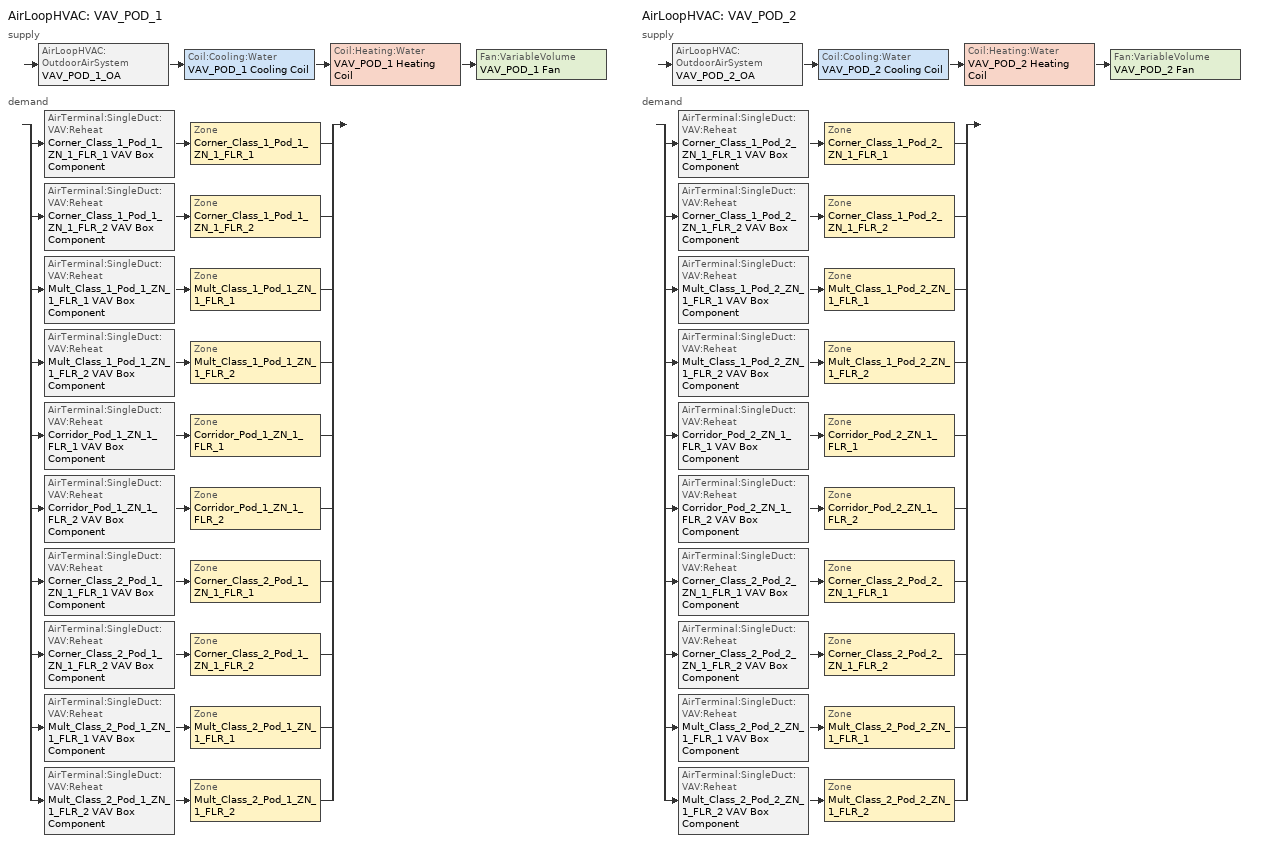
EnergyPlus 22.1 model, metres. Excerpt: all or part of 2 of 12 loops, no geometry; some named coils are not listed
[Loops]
AirLoopHVAC 'VAV_POD_1'
 supply: AirLoopHVAC:OutdoorAirSystem 'VAV_POD_1_OA' > Coil:Cooling:Water 'VAV_POD_1 Cooling Coil' > Coil:Heating:Water 'VAV_POD_1 Heating Coil' > Fan:VariableVolume 'VAV_POD_1 Fan'
 demand: split
  | AirTerminal:SingleDuct:VAV:Reheat 'Corner_Class_1_Pod_1_ZN_1_FLR_1 VAV Box Component' > Zone 'Corner_Class_1_Pod_1_ZN_1_FLR_1'
  | AirTerminal:SingleDuct:VAV:Reheat 'Corner_Class_1_Pod_1_ZN_1_FLR_2 VAV Box Component' > Zone 'Corner_Class_1_Pod_1_ZN_1_FLR_2'
  | AirTerminal:SingleDuct:VAV:Reheat 'Mult_Class_1_Pod_1_ZN_1_FLR_1 VAV Box Component' > Zone 'Mult_Class_1_Pod_1_ZN_1_FLR_1'
  | AirTerminal:SingleDuct:VAV:Reheat 'Mult_Class_1_Pod_1_ZN_1_FLR_2 VAV Box Component' > Zone 'Mult_Class_1_Pod_1_ZN_1_FLR_2'
  | AirTerminal:SingleDuct:VAV:Reheat 'Corridor_Pod_1_ZN_1_FLR_1 VAV Box Component' > Zone 'Corridor_Pod_1_ZN_1_FLR_1'
  | AirTerminal:SingleDuct:VAV:Reheat 'Corridor_Pod_1_ZN_1_FLR_2 VAV Box Component' > Zone 'Corridor_Pod_1_ZN_1_FLR_2'
  | AirTerminal:SingleDuct:VAV:Reheat 'Corner_Class_2_Pod_1_ZN_1_FLR_1 VAV Box Component' > Zone 'Corner_Class_2_Pod_1_ZN_1_FLR_1'
  | AirTerminal:SingleDuct:VAV:Reheat 'Corner_Class_2_Pod_1_ZN_1_FLR_2 VAV Box Component' > Zone 'Corner_Class_2_Pod_1_ZN_1_FLR_2'
  | AirTerminal:SingleDuct:VAV:Reheat 'Mult_Class_2_Pod_1_ZN_1_FLR_1 VAV Box Component' > Zone 'Mult_Class_2_Pod_1_ZN_1_FLR_1'
  | AirTerminal:SingleDuct:VAV:Reheat 'Mult_Class_2_Pod_1_ZN_1_FLR_2 VAV Box Component' > Zone 'Mult_Class_2_Pod_1_ZN_1_FLR_2'
AirLoopHVAC 'VAV_POD_2'
 supply: AirLoopHVAC:OutdoorAirSystem 'VAV_POD_2_OA' > Coil:Cooling:Water 'VAV_POD_2 Cooling Coil' > Coil:Heating:Water 'VAV_POD_2 Heating Coil' > Fan:VariableVolume 'VAV_POD_2 Fan'
 demand: split
  | AirTerminal:SingleDuct:VAV:Reheat 'Corner_Class_1_Pod_2_ZN_1_FLR_1 VAV Box Component' > Zone 'Corner_Class_1_Pod_2_ZN_1_FLR_1'
  | AirTerminal:SingleDuct:VAV:Reheat 'Corner_Class_1_Pod_2_ZN_1_FLR_2 VAV Box Component' > Zone 'Corner_Class_1_Pod_2_ZN_1_FLR_2'
  | AirTerminal:SingleDuct:VAV:Reheat 'Mult_Class_1_Pod_2_ZN_1_FLR_1 VAV Box Component' > Zone 'Mult_Class_1_Pod_2_ZN_1_FLR_1'
  | AirTerminal:SingleDuct:VAV:Reheat 'Mult_Class_1_Pod_2_ZN_1_FLR_2 VAV Box Component' > Zone 'Mult_Class_1_Pod_2_ZN_1_FLR_2'
  | AirTerminal:SingleDuct:VAV:Reheat 'Corridor_Pod_2_ZN_1_FLR_1 VAV Box Component' > Zone 'Corridor_Pod_2_ZN_1_FLR_1'
  | AirTerminal:SingleDuct:VAV:Reheat 'Corridor_Pod_2_ZN_1_FLR_2 VAV Box Component' > Zone 'Corridor_Pod_2_ZN_1_FLR_2'
  | AirTerminal:SingleDuct:VAV:Reheat 'Corner_Class_2_Pod_2_ZN_1_FLR_1 VAV Box Component' > Zone 'Corner_Class_2_Pod_2_ZN_1_FLR_1'
  | AirTerminal:SingleDuct:VAV:Reheat 'Corner_Class_2_Pod_2_ZN_1_FLR_2 VAV Box Component' > Zone 'Corner_Class_2_Pod_2_ZN_1_FLR_2'
  | AirTerminal:SingleDuct:VAV:Reheat 'Mult_Class_2_Pod_2_ZN_1_FLR_1 VAV Box Component' > Zone 'Mult_Class_2_Pod_2_ZN_1_FLR_1'
  | AirTerminal:SingleDuct:VAV:Reheat 'Mult_Class_2_Pod_2_ZN_1_FLR_2 VAV Box Component' > Zone 'Mult_Class_2_Pod_2_ZN_1_FLR_2'
[EnergyManagementSystem:Sensor]
Name | Output:Variable or Output:Meter Index Key | Output:Variable or Output:Meter
cCL1_Pod_1_ZN_1_FLR_1_LSr | Corner_Class_1_Pod_1_ZN_1_FLR_1 | Zone Lights Electricity Rate
cCL1_Pod_1_ZN_1_FLR_1_OSr; cPOD1_ZN_1_FLR_1_OSr; cPOD2_ZN_1_FLR_1_OSr; cPOD3_ZN_1_FLR_1_OSr; Main_Corridor_ZN_1_FLR_1_OSr; Lobby_ZN_1_FLR_1_OSr; Mech_ZN_1_FLR_1_OSr; BATHROOMS_ZN_1_FLR_1_OSr | Corner_Class_1_Pod_1_ZN_1_FLR_1 | People Occupant Count
mCl1_Pod_1_ZN_1_FLR_1_LSr | Mult_Class_1_Pod_1_ZN_1_FLR_1 | Zone Lights Electricity Rate
mCl1_Pod_1_ZN_1_FLR_1_OSr | Mult_Class_1_Pod_1_ZN_1_FLR_1 | People Occupant Count
cPOD1_ZN_1_FLR_1_LSr | Corridor_Pod_1_ZN_1_FLR_1 | Zone Lights Electricity Rate
cCL2_Pod_1_ZN_1_FLR_1_LSr | Corner_Class_2_Pod_1_ZN_1_FLR_1 | Zone Lights Electricity Rate
cCL2_Pod_1_ZN_1_FLR_1_OSr | Corner_Class_2_Pod_1_ZN_1_FLR_1 | People Occupant Count
mCl2_Pod_1_ZN_1_FLR_1_LSr | Mult_Class_2_Pod_1_ZN_1_FLR_1 | Zone Lights Electricity Rate
mCl2_Pod_1_ZN_1_FLR_1_OSr | Mult_Class_2_Pod_1_ZN_1_FLR_1 | People Occupant Count
cCL1_Pod_2_ZN_1_FLR_1_LSr | Corner_Class_1_Pod_2_ZN_1_FLR_1 | Zone Lights Electricity Rate
cCL1_Pod_2_ZN_1_FLR_1_OSr | Corner_Class_1_Pod_2_ZN_1_FLR_1 | People Occupant Count
mCl1_Pod_2_ZN_1_FLR_1_LSr | Mult_Class_1_Pod_2_ZN_1_FLR_1 | Zone Lights Electricity Rate
mCl1_Pod_2_ZN_1_FLR_1_OSr | Mult_Class_1_Pod_2_ZN_1_FLR_1 | People Occupant Count
cPOD2_ZN_1_FLR_1_LSr | Corridor_Pod_2_ZN_1_FLR_1 | Zone Lights Electricity Rate
cCL2_Pod_2_ZN_1_FLR_1_LSr | Corner_Class_2_Pod_2_ZN_1_FLR_1 | Zone Lights Electricity Rate
cCL2_Pod_2_ZN_1_FLR_1_OSr | Corner_Class_2_Pod_2_ZN_1_FLR_1 | People Occupant Count
mCl2_Pod_2_ZN_1_FLR_1_LSr | Mult_Class_2_Pod_2_ZN_1_FLR_1 | Zone Lights Electricity Rate
mCl2_Pod_2_ZN_1_FLR_1_OSr | Mult_Class_2_Pod_2_ZN_1_FLR_1 | People Occupant Count
cCL1_Pod_1_ZN_1_FLR_2_LSr | Corner_Class_1_Pod_1_ZN_1_FLR_2 | Zone Lights Electricity Rate
cCL1_Pod_1_ZN_1_FLR_2_OSr; cPOD1_ZN_1_FLR_2_OSr; cPOD2_ZN_1_FLR_2_OSr; cPOD3_ZN_1_FLR_2_OSr; Main_Corridor_ZN_1_FLR_2_OSr; Lobby_ZN_1_FLR_2_OSr; Mech_ZN_1_FLR_2_OSr; BATHROOMS_ZN_1_FLR_2_OSr | Corner_Class_1_Pod_1_ZN_1_FLR_2 | People Occupant Count
mCl1_Pod_1_ZN_1_FLR_2_LSr | Mult_Class_1_Pod_1_ZN_1_FLR_2 | Zone Lights Electricity Rate
mCl1_Pod_1_ZN_1_FLR_2_OSr | Mult_Class_1_Pod_1_ZN_1_FLR_2 | People Occupant Count
cPOD1_ZN_1_FLR_2_LSr | Corridor_Pod_1_ZN_1_FLR_2 | Zone Lights Electricity Rate
cCL2_Pod_1_ZN_1_FLR_2_LSr | Corner_Class_2_Pod_1_ZN_1_FLR_2 | Zone Lights Electricity Rate
cCL2_Pod_1_ZN_1_FLR_2_OSr | Corner_Class_2_Pod_1_ZN_1_FLR_2 | People Occupant Count
mCl2_Pod_1_ZN_1_FLR_2_LSr | Mult_Class_2_Pod_1_ZN_1_FLR_2 | Zone Lights Electricity Rate
mCl2_Pod_1_ZN_1_FLR_2_OSr | Mult_Class_2_Pod_1_ZN_1_FLR_2 | People Occupant Count
cCL1_Pod_2_ZN_1_FLR_2_LSr | Corner_Class_1_Pod_2_ZN_1_FLR_2 | Zone Lights Electricity Rate
cCL1_Pod_2_ZN_1_FLR_2_OSr | Corner_Class_1_Pod_2_ZN_1_FLR_2 | People Occupant Count
mCl1_Pod_2_ZN_1_FLR_2_LSr | Mult_Class_1_Pod_2_ZN_1_FLR_2 | Zone Lights Electricity Rate
mCl1_Pod_2_ZN_1_FLR_2_OSr | Mult_Class_1_Pod_2_ZN_1_FLR_2 | People Occupant Count
cPOD2_ZN_1_FLR_2_LSr | Corridor_Pod_2_ZN_1_FLR_2 | Zone Lights Electricity Rate
cCL2_Pod_2_ZN_1_FLR_2_LSr | Corner_Class_2_Pod_2_ZN_1_FLR_2 | Zone Lights Electricity Rate
cCL2_Pod_2_ZN_1_FLR_2_OSr | Corner_Class_2_Pod_2_ZN_1_FLR_2 | People Occupant Count
mCl2_Pod_2_ZN_1_FLR_2_LSr | Mult_Class_2_Pod_2_ZN_1_FLR_2 | Zone Lights Electricity Rate
mCl2_Pod_2_ZN_1_FLR_2_OSr | Mult_Class_2_Pod_2_ZN_1_FLR_2 | People Occupant Count
vav_pod_1_OA_VRP | VAV_POD_1 | Air System Outdoor Air Mechanical Ventilation Requested Mass Flow Rate
vav_pod_1_OA | VAV_POD_1 | Air System Outdoor Air Mass Flow Rate
vav_pod_1_SUPPLY_FLOW | VAV_POD_1_OA-VAV_POD_1_CoolCNode | System Node Standard Density Volume Flow Rate
vav_pod_2_OA_VRP | VAV_POD_2 | Air System Outdoor Air Mechanical Ventilation Requested Mass Flow Rate
vav_pod_2_OA | VAV_POD_2 | Air System Outdoor Air Mass Flow Rate
vav_pod_2_SUPPLY_FLOW | VAV_POD_2_OA-VAV_POD_2_CoolCNode | System Node Standard Density Volume Flow Rate
[EnergyManagementSystem:Program]
SET_Mech_ZN_1_FLR_2_Light_EMS_Program: SET Mech_ZN_1_FLR_2_LSr_IP=0.093*Mech_ZN_1_FLR_2_LSr/Mech_ZN_1_FLR_2_Area; IF (Mech_ZN_1_FLR_2_OSr <= 0) && (Mech_ZN_1_FLR_2_LSr_IP >= 0.02); SET Mech_ZN_1_FLR_2_LAr = 0.02*Mech_ZN_1_FLR_2_Area/0.09290304; ELSE; SET Mech_ZN_1_FLR_2_LAr = NULL; ENDIF
SET_BATHROOMS_ZN_1_FLR_2_Light_EMS_Program: SET BATHROOMS_ZN_1_FLR_2_LSr_IP=0.093*BATHROOMS_ZN_1_FLR_2_LSr/BATHROOMS_ZN_1_FLR_2_Area; IF (BATHROOMS_ZN_1_FLR_2_OSr <= 0) && (BATHROOMS_ZN_1_FLR_2_LSr_IP >= 0.02); SET BATHROOMS_ZN_1_FLR_2_LAr = 0.02*BATHROOMS_ZN_1_FLR_2_Area/0.09290304; ELSE; SET BATHROOMS_ZN_1_FLR_2_LAr = NULL; ENDIF
SET_Offices_ZN_1_FLR_2_Light_EMS_Program: SET Offices_ZN_1_FLR_2_LSr_IP=0.093*Offices_ZN_1_FLR_2_LSr/Offices_ZN_1_FLR_2_Area; IF (Offices_ZN_1_FLR_2_OSr <= 0) && (Offices_ZN_1_FLR_2_LSr_IP >= 0.02); IF (ActualOccupancy <= 0); SET Offices_ZN_1_FLR_2_LAr = 0.02*Offices_ZN_1_FLR_2_Area/0.09290304; ELSE; SET Offices_ZN_1_FLR_2_LAr = NULL; ENDIF; ELSE; SET Offices_ZN_1_FLR_2_LAr = NULL; ENDIF
SET_LMC_ZN_1_FLR_2_Light_EMS_Program: SET LMC_ZN_1_FLR_2_LSr_IP=0.093*LMC_ZN_1_FLR_2_LSr/LMC_ZN_1_FLR_2_Area; IF (LMC_ZN_1_FLR_2_OSr <= 0) && (LMC_ZN_1_FLR_2_LSr_IP >= 0.02); SET LMC_ZN_1_FLR_2_LAr = 0.02*LMC_ZN_1_FLR_2_Area/0.09290304; ELSE; SET LMC_ZN_1_FLR_2_LAr = NULL; ENDIF
vav_pod_1_MAX_OA_FRAC: IF vav_pod_1_OA > vav_pod_1_OA_VRP; SET vav_pod_1_MAX_OA_FRAC = NULL; ELSE; IF vav_pod_1_SUPPLY_FLOW > 0; SET vav_pod_1_MAX_OA_FRAC =      7.5948 / vav_pod_1_SUPPLY_FLOW; ELSE; SET vav_pod_1_MAX_OA_FRAC = NULL; ENDIF; ENDIF
vav_pod_2_MAX_OA_FRAC: IF vav_pod_2_OA > vav_pod_2_OA_VRP; SET vav_pod_2_MAX_OA_FRAC = NULL; ELSE; IF vav_pod_2_SUPPLY_FLOW > 0; SET vav_pod_2_MAX_OA_FRAC =      7.5948 / vav_pod_2_SUPPLY_FLOW; ELSE; SET vav_pod_2_MAX_OA_FRAC = NULL; ENDIF; ENDIF
vav_pod_3_MAX_OA_FRAC: IF vav_pod_3_OA > vav_pod_3_OA_VRP; SET vav_pod_3_MAX_OA_FRAC = NULL; ELSE; IF vav_pod_3_SUPPLY_FLOW > 0; SET vav_pod_3_MAX_OA_FRAC =      7.5948 / vav_pod_3_SUPPLY_FLOW; ELSE; SET vav_pod_3_MAX_OA_FRAC = NULL; ENDIF; ENDIF
vav_other_MAX_OA_FRAC: IF vav_other_OA > vav_other_OA_VRP; SET vav_other_MAX_OA_FRAC = NULL; ELSE; IF vav_other_SUPPLY_FLOW > 0; SET vav_other_MAX_OA_FRAC =      2.8193 / vav_other_SUPPLY_FLOW; ELSE; SET vav_other_MAX_OA_FRAC = NULL; ENDIF; ENDIF
OA_BASED_OPTIMUM_START_EMS_Program: IF DaylightSavings==0 && DayOfWeek>1 && DayOfWeek<7 && Hour==6 && OAT<23.9 && OAT>1.7; SET CLGSETP_SCH_Actuator = 29.44; SET HTGSETP_SCH_Actuator = 15.6; SET CLGSETP_SCH_w_SB_Actuator = 29.44; SET HTGSETP_SCH_w_SB_Actuator = 15.6; ELSEIF DaylightSavings==1 && DayOfWeek>1 && DayOfWeek<7 && Hour==5 && OAT<23.9 && OAT>1.7; SET CLGSETP_SCH_Actuator = 29.44; SET HTGSETP_SCH_Actuator = 15.6; SET CLGSETP_SCH_w_SB_Actuator = 29.44; SET HTGSETP_SCH_w_SB_Actuator = 15.6; ELSE; SET CLGSETP_SCH_Actuator = NULL; SET HTGSETP_SCH_Actuator = NULL; SET CLGSETP_SCH_w_SB_Actuator = NULL; SET HTGSETP_SCH_w_SB_Actuator = NULL; ENDIF
SetBoilerPar: SET CapRated =  865688.90; SET EtRated =  0.9; SET CapRated = (CapRated *3.412)/1000; SET SkinLossRate = 0.02; SET BoilerType = 1; IF BoilerType  == 1; IF CapRated >10000; SET PLRx = 0.2; ELSEIF CapRated >5000; SET PLRx = 0.25; ELSEIF CapRated >1000; SET PLRx = 0.33; ELSE; SET BoilerType = 2; SET PLRx = 0.2; ENDIF; ELSE; SET PLRx = 0.2; ENDIF; IF BoilerType == 1; SET CurveX = 0.975 + 0.305 * PLRx - 0.527 * (PLRx^2) + 0.249 * (PLRx^3); ELSEIF BoilerType == 2; SET CurveX = 0.907 + 0.320 * PLRx - 0.420 * (PLRx^2) + 0.193 * (PLRx^3); ELSE; SET CurveX = 0.492 + 1.41 * PLRx - 1.529 * (PLRx^2) + 0.628 * (PLRx^3); ENDIF; SET LoadX = CapRated * PLRx; SET Etx = CurveX * EtRated; SET InputEx = LoadX/Etx; SET SkinEx = CapRated * SkinLossRate; SET Ecx = (LoadX + SkinEx)/InputEx
SetBoilerCurve: IF BoilerPLR >= PLRx; IF BoilerType == 1; SET BoilerCurve = 0.975 + 0.305*BoilerPLR - 0.527*(BoilerPLR^2) + 0.249*(BoilerPLR^3); ELSEIF BoilerType == 2; SET BoilerCurve = 0.907 + 0.320*BoilerPLR - 0.420*(BoilerPLR^2) + 0.193*(BoilerPLR^3); ELSE; SET BoilerCurve = 0.492 + 1.41*BoilerPLR - 1.529*(BoilerPLR^2) + 0.628*(BoilerPLR^3); ENDIF; ELSE; IF BoilerPLR == 0; SET BoilerCurve = NULL; ELSE; IF BoilerPLR <0.05; SET BoilerCurve = (0.05/(0.05 + SkinLossRate)) * (Ecx/EtRated); ELSE; SET BoilerCurve = (BoilerPLR/(BoilerPLR + SkinLossRate)) * (Ecx/EtRated); ENDIF; ENDIF; ENDIF
[EnergyManagementSystem:ProgramCallingManager]
Transformer_Load_Prog_Manager: AfterPredictorAfterHVACManagers; Transformer_Load_Prog
SET_cCL1_Pod_1_ZN_1_FLR_1_Light_EMS_Program_Prog_Manager: BeginTimestepBeforePredictor; SET_cCL1_Pod_1_ZN_1_FLR_1_Light_EMS_Program
SET_mCl1_Pod_1_ZN_1_FLR_1_Light_EMS_Program_Prog_Manager: BeginTimestepBeforePredictor; SET_mCl1_Pod_1_ZN_1_FLR_1_Light_EMS_Program
SET_cPOD1_ZN_1_FLR_1_Light_EMS_Program_Prog_Manager: BeginTimestepBeforePredictor; SET_cPOD1_ZN_1_FLR_1_Light_EMS_Program
SET_cCL2_Pod_1_ZN_1_FLR_1_Light_EMS_Program_Prog_Manager: BeginTimestepBeforePredictor; SET_cCL2_Pod_1_ZN_1_FLR_1_Light_EMS_Program
SET_mCl2_Pod_1_ZN_1_FLR_1_Light_EMS_Program_Prog_Manager: BeginTimestepBeforePredictor; SET_mCl2_Pod_1_ZN_1_FLR_1_Light_EMS_Program
SET_cCL1_Pod_2_ZN_1_FLR_1_Light_EMS_Program_Prog_Manager: BeginTimestepBeforePredictor; SET_cCL1_Pod_2_ZN_1_FLR_1_Light_EMS_Program
SET_mCl1_Pod_2_ZN_1_FLR_1_Light_EMS_Program_Prog_Manager: BeginTimestepBeforePredictor; SET_mCl1_Pod_2_ZN_1_FLR_1_Light_EMS_Program
SET_cPOD2_ZN_1_FLR_1_Light_EMS_Program_Prog_Manager: BeginTimestepBeforePredictor; SET_cPOD2_ZN_1_FLR_1_Light_EMS_Program
SET_cCL2_Pod_2_ZN_1_FLR_1_Light_EMS_Program_Prog_Manager: BeginTimestepBeforePredictor; SET_cCL2_Pod_2_ZN_1_FLR_1_Light_EMS_Program
SET_mCl2_Pod_2_ZN_1_FLR_1_Light_EMS_Program_Prog_Manager: BeginTimestepBeforePredictor; SET_mCl2_Pod_2_ZN_1_FLR_1_Light_EMS_Program
SET_cCL1_Pod_3_ZN_1_FLR_1_Light_EMS_Program_Prog_Manager: BeginTimestepBeforePredictor; SET_cCL1_Pod_3_ZN_1_FLR_1_Light_EMS_Program
SET_mCl1_Pod_3_ZN_1_FLR_1_Light_EMS_Program_Prog_Manager: BeginTimestepBeforePredictor; SET_mCl1_Pod_3_ZN_1_FLR_1_Light_EMS_Program
SET_cPOD3_ZN_1_FLR_1_Light_EMS_Program_Prog_Manager: BeginTimestepBeforePredictor; SET_cPOD3_ZN_1_FLR_1_Light_EMS_Program
SET_cCL2_Pod_3_ZN_1_FLR_1_Light_EMS_Program_Prog_Manager: BeginTimestepBeforePredictor; SET_cCL2_Pod_3_ZN_1_FLR_1_Light_EMS_Program
SET_mCl2_Pod_3_ZN_1_FLR_1_Light_EMS_Program_Prog_Manager: BeginTimestepBeforePredictor; SET_mCl2_Pod_3_ZN_1_FLR_1_Light_EMS_Program
SET_AUX_GYM_ZN_1_FLR_1_Light_EMS_Program_Prog_Manager: BeginTimestepBeforePredictor; SET_AUX_GYM_ZN_1_FLR_1_Light_EMS_Program
SET_AUDITORIUM_ZN_1_FLR_1_Light_EMS_Program_Prog_Manager: BeginTimestepBeforePredictor; SET_AUDITORIUM_ZN_1_FLR_1_Light_EMS_Program
SET_Main_Corridor_ZN_1_FLR_1_Light_EMS_Program_Prog_Manager: BeginTimestepBeforePredictor; SET_Main_Corridor_ZN_1_FLR_1_Light_EMS_Program
SET_Lobby_ZN_1_FLR_1_Light_EMS_Program_Prog_Manager: BeginTimestepBeforePredictor; SET_Lobby_ZN_1_FLR_1_Light_EMS_Program
SET_Mech_ZN_1_FLR_1_Light_EMS_Program_Prog_Manager: BeginTimestepBeforePredictor; SET_Mech_ZN_1_FLR_1_Light_EMS_Program
SET_BATHROOMS_ZN_1_FLR_1_Light_EMS_Program_Prog_Manager: BeginTimestepBeforePredictor; SET_BATHROOMS_ZN_1_FLR_1_Light_EMS_Program
SET_Offices_ZN_1_FLR_1_Light_EMS_Program_Prog_Manager: BeginTimestepBeforePredictor; SET_Offices_ZN_1_FLR_1_Light_EMS_Program
SET_Gym_ZN_1_FLR_1_Light_EMS_Program_Prog_Manager: BeginTimestepBeforePredictor; SET_Gym_ZN_1_FLR_1_Light_EMS_Program
SET_Kitchen_ZN_1_FLR_1_Light_EMS_Program_Prog_Manager: BeginTimestepBeforePredictor; SET_Kitchen_ZN_1_FLR_1_Light_EMS_Program
SET_Cafeteria_ZN_1_FLR_1_Light_EMS_Program_Prog_Manager: BeginTimestepBeforePredictor; SET_Cafeteria_ZN_1_FLR_1_Light_EMS_Program
SET_cCL1_Pod_1_ZN_1_FLR_2_Light_EMS_Program_Prog_Manager: BeginTimestepBeforePredictor; SET_cCL1_Pod_1_ZN_1_FLR_2_Light_EMS_Program
SET_mCl1_Pod_1_ZN_1_FLR_2_Light_EMS_Program_Prog_Manager: BeginTimestepBeforePredictor; SET_mCl1_Pod_1_ZN_1_FLR_2_Light_EMS_Program
SET_cPOD1_ZN_1_FLR_2_Light_EMS_Program_Prog_Manager: BeginTimestepBeforePredictor; SET_cPOD1_ZN_1_FLR_2_Light_EMS_Program
SET_cCL2_Pod_1_ZN_1_FLR_2_Light_EMS_Program_Prog_Manager: BeginTimestepBeforePredictor; SET_cCL2_Pod_1_ZN_1_FLR_2_Light_EMS_Program
SET_mCl2_Pod_1_ZN_1_FLR_2_Light_EMS_Program_Prog_Manager: BeginTimestepBeforePredictor; SET_mCl2_Pod_1_ZN_1_FLR_2_Light_EMS_Program
SET_cCL1_Pod_2_ZN_1_FLR_2_Light_EMS_Program_Prog_Manager: BeginTimestepBeforePredictor; SET_cCL1_Pod_2_ZN_1_FLR_2_Light_EMS_Program
SET_mCl1_Pod_2_ZN_1_FLR_2_Light_EMS_Program_Prog_Manager: BeginTimestepBeforePredictor; SET_mCl1_Pod_2_ZN_1_FLR_2_Light_EMS_Program
SET_cPOD2_ZN_1_FLR_2_Light_EMS_Program_Prog_Manager: BeginTimestepBeforePredictor; SET_cPOD2_ZN_1_FLR_2_Light_EMS_Program
SET_cCL2_Pod_2_ZN_1_FLR_2_Light_EMS_Program_Prog_Manager: BeginTimestepBeforePredictor; SET_cCL2_Pod_2_ZN_1_FLR_2_Light_EMS_Program
SET_mCl2_Pod_2_ZN_1_FLR_2_Light_EMS_Program_Prog_Manager: BeginTimestepBeforePredictor; SET_mCl2_Pod_2_ZN_1_FLR_2_Light_EMS_Program
SET_cCL1_Pod_3_ZN_1_FLR_2_Light_EMS_Program_Prog_Manager: BeginTimestepBeforePredictor; SET_cCL1_Pod_3_ZN_1_FLR_2_Light_EMS_Program
SET_mCl1_Pod_3_ZN_1_FLR_2_Light_EMS_Program_Prog_Manager: BeginTimestepBeforePredictor; SET_mCl1_Pod_3_ZN_1_FLR_2_Light_EMS_Program
SET_cPOD3_ZN_1_FLR_2_Light_EMS_Program_Prog_Manager: BeginTimestepBeforePredictor; SET_cPOD3_ZN_1_FLR_2_Light_EMS_Program
SET_cCL2_Pod_3_ZN_1_FLR_2_Light_EMS_Program_Prog_Manager: BeginTimestepBeforePredictor; SET_cCL2_Pod_3_ZN_1_FLR_2_Light_EMS_Program
SET_mCl2_Pod_3_ZN_1_FLR_2_Light_EMS_Program_Prog_Manager: BeginTimestepBeforePredictor; SET_mCl2_Pod_3_ZN_1_FLR_2_Light_EMS_Program
SET_Main_Corridor_ZN_1_FLR_2_Light_EMS_Program_Prog_Manager: BeginTimestepBeforePredictor; SET_Main_Corridor_ZN_1_FLR_2_Light_EMS_Program
SET_Lobby_ZN_1_FLR_2_Light_EMS_Program_Prog_Manager: BeginTimestepBeforePredictor; SET_Lobby_ZN_1_FLR_2_Light_EMS_Program
SET_Mech_ZN_1_FLR_2_Light_EMS_Program_Prog_Manager: BeginTimestepBeforePredictor; SET_Mech_ZN_1_FLR_2_Light_EMS_Program
SET_BATHROOMS_ZN_1_FLR_2_Light_EMS_Program_Prog_Manager: BeginTimestepBeforePredictor; SET_BATHROOMS_ZN_1_FLR_2_Light_EMS_Program
SET_Offices_ZN_1_FLR_2_Light_EMS_Program_Prog_Manager: BeginTimestepBeforePredictor; SET_Offices_ZN_1_FLR_2_Light_EMS_Program
SET_LMC_ZN_1_FLR_2_Light_EMS_Program_Prog_Manager: BeginTimestepBeforePredictor; SET_LMC_ZN_1_FLR_2_Light_EMS_Program
[EnergyManagementSystem:InternalVariable] Internal Data Type=Zone Floor Area
Name | Internal Data Index Key
cCL1_Pod_1_ZN_1_FLR_1_Area | Corner_Class_1_Pod_1_ZN_1_FLR_1
mCl1_Pod_1_ZN_1_FLR_1_Area | Mult_Class_1_Pod_1_ZN_1_FLR_1
cPOD1_ZN_1_FLR_1_Area | Corridor_Pod_1_ZN_1_FLR_1
cCL2_Pod_1_ZN_1_FLR_1_Area | Corner_Class_2_Pod_1_ZN_1_FLR_1
mCl2_Pod_1_ZN_1_FLR_1_Area | Mult_Class_2_Pod_1_ZN_1_FLR_1
cCL1_Pod_2_ZN_1_FLR_1_Area | Corner_Class_1_Pod_2_ZN_1_FLR_1
mCl1_Pod_2_ZN_1_FLR_1_Area | Mult_Class_1_Pod_2_ZN_1_FLR_1
cPOD2_ZN_1_FLR_1_Area | Corridor_Pod_2_ZN_1_FLR_1
cCL2_Pod_2_ZN_1_FLR_1_Area | Corner_Class_2_Pod_2_ZN_1_FLR_1
mCl2_Pod_2_ZN_1_FLR_1_Area | Mult_Class_2_Pod_2_ZN_1_FLR_1
cCL1_Pod_1_ZN_1_FLR_2_Area | Corner_Class_1_Pod_1_ZN_1_FLR_2
mCl1_Pod_1_ZN_1_FLR_2_Area | Mult_Class_1_Pod_1_ZN_1_FLR_2
cPOD1_ZN_1_FLR_2_Area | Corridor_Pod_1_ZN_1_FLR_2
cCL2_Pod_1_ZN_1_FLR_2_Area | Corner_Class_2_Pod_1_ZN_1_FLR_2
mCl2_Pod_1_ZN_1_FLR_2_Area | Mult_Class_2_Pod_1_ZN_1_FLR_2
cCL1_Pod_2_ZN_1_FLR_2_Area | Corner_Class_1_Pod_2_ZN_1_FLR_2
mCl1_Pod_2_ZN_1_FLR_2_Area | Mult_Class_1_Pod_2_ZN_1_FLR_2
cPOD2_ZN_1_FLR_2_Area | Corridor_Pod_2_ZN_1_FLR_2
cCL2_Pod_2_ZN_1_FLR_2_Area | Corner_Class_2_Pod_2_ZN_1_FLR_2
mCl2_Pod_2_ZN_1_FLR_2_Area | Mult_Class_2_Pod_2_ZN_1_FLR_2
[DesignSpecification:ZoneAirDistribution] Zone Air Distribution Effectiveness in Cooling Mode=1; Zone Air Distribution Effectiveness in Heating Mode=1
Name | Minimum Zone Ventilation Efficiency
VAV_Zone_AirDistribution | 0.6
CM DSZAD Building
[Sizing:System] Type of Load to Size On=Sensible; Design Outdoor Air Flow Rate {m3/s}=7.5948; Central Heating Maximum System Air Flow Ratio=0.3; Preheat Design Temperature {C}=7; Preheat Design Humidity Ratio {kgWater/kgDryAir}=0.008; Precool Design Temperature {C}=12.8; Precool Design Humidity Ratio {kgWater/kgDryAir}=0.008; Central Cooling Design Supply Air Temperature {C}=12.8; Central Heating Design Supply Air Temperature {C}=12.8; Type of Zone Sum to Use=Coincident; 100% Outdoor Air in Cooling=No; 100% Outdoor Air in Heating=No; Central Cooling Design Supply Air Humidity Ratio {kgWater/kgDryAir}=0.0085; Central Heating Design Supply Air Humidity Ratio {kgWater/kgDryAir}=0.008; Cooling Supply Air Flow Rate Method=DesignDay; Cooling Supply Air Flow Rate {m3/s}=0; Heating Supply Air Flow Rate Method=DesignDay; Heating Supply Air Flow Rate {m3/s}=0; System Outdoor Air Method=ZoneSum
VAV_POD_1; VAV_POD_2
[AirLoopHVAC] Design Supply Air Flow Rate {m3/s}=AUTOSIZE
VAV_POD_1; VAV_POD_2
[SetpointManager:Warmest] Control Variable=Temperature; Minimum Setpoint Temperature {C}=12.8; Maximum Setpoint Temperature {C}=15.6; Strategy=MaximumTemperature
Name | HVAC Air Loop | Setpoint Node or NodeList
VAV_POD_1 Supply Air Temperature Manager | VAV_POD_1 | VAV_POD_1 Supply Equipment Outlet Node
VAV_POD_2 Supply Air Temperature Manager | VAV_POD_2 | VAV_POD_2 Supply Equipment Outlet Node
[SetpointManager:MixedAir] Control Variable=Temperature
Name | Setpoint Node or NodeList
VAV_POD_1_CoolC SAT Manager | VAV_POD_1_CoolC-VAV_POD_1_HeatCNode
VAV_POD_1_HeatC MixedAir Manager | VAV_POD_1_HeatC-VAV_POD_1 FanNode
VAV_POD_1_OAMixed Air Temp Manager | VAV_POD_1_OA-VAV_POD_1_CoolCNode
VAV_POD_2_CoolC SAT Manager | VAV_POD_2_CoolC-VAV_POD_2_HeatCNode
VAV_POD_2_HeatC MixedAir Manager | VAV_POD_2_HeatC-VAV_POD_2 FanNode
VAV_POD_2_OAMixed Air Temp Manager | VAV_POD_2_OA-VAV_POD_2_CoolCNode
[Controller:OutdoorAir] Minimum Outdoor Air Flow Rate {m3/s}=0; Maximum Outdoor Air Flow Rate {m3/s}=AUTOSIZE; Economizer Control Type=DifferentialEnthalpy; Economizer Control Action Type=ModulateFlow; Lockout Type=LockoutWithHeating; Minimum Limit Type=FixedMinimum; Minimum Outdoor Air Schedule=MinOA_MotorizedDamper_Sched; Heat Recovery Bypass Control Type=BypassWhenOAFlowGreaterThanMinimum
Name | Maximum Fraction of Outdoor Air Schedule | Mechanical Ventilation Controller
VAV_POD_1_OA_Controller | VAV_POD_1 Max OA Fraction | VAV_POD_1_DCV
VAV_POD_2_OA_Controller | VAV_POD_2 Max OA Fraction | VAV_POD_2_DCV
[Fan:VariableVolume] Availability Schedule=HVACOperationSchd; Fan Total Efficiency=0.61165; Pressure Rise {Pa}=1389.42; Maximum Flow Rate {m3/s}=AUTOSIZE; Fan Power Minimum Flow Rate Input Method=Fraction; Fan Power Minimum Flow Fraction=0.25; Motor Efficiency=0.941; Motor In Airstream Fraction=1; Fan Power Coefficient 1=0.0408; Fan Power Coefficient 2=0.088; Fan Power Coefficient 3=-0.0729; Fan Power Coefficient 4=0.9437; Fan Power Coefficient 5=0
VAV_POD_1 Fan; VAV_POD_2 Fan
[SetpointManager:OutdoorAirPretreat] Control Variable=Temperature; Minimum Setpoint Temperature {C}=-99; Maximum Setpoint Temperature {C}=99; Minimum Setpoint Humidity Ratio {kgWater/kgDryAir}=0.00001; Maximum Setpoint Humidity Ratio {kgWater/kgDryAir}=1
Name | Setpoint Node or NodeList
VAV_POD_1 Heat Exchanger Supply Air Temp Manager | VAV_POD_1 Heat Recovery Outlet Node
VAV_POD_2 Heat Exchanger Supply Air Temp Manager | VAV_POD_2 Heat Recovery Outlet Node
[HeatExchanger:AirToAir:SensibleAndLatent] Availability Schedule=Always_On; Nominal Supply Air Flow Rate {m3/s}=AUTOSIZE; Sensible Effectiveness at 100% Heating Air Flow=0.7; Latent Effectiveness at 100% Heating Air Flow=0.6; Sensible Effectiveness at 75% Heating Air Flow=0.7; Latent Effectiveness at 75% Heating Air Flow=0.6; Sensible Effectiveness at 100% Cooling Air Flow=0.75; Latent Effectiveness at 100% Cooling Air Flow=0.6; Sensible Effectiveness at 75% Cooling Air Flow=0.75; Latent Effectiveness at 75% Cooling Air Flow=0.6; Nominal Electric Power {W}=5499.269; Supply Air Outlet Temperature Control=Yes; Heat Exchanger Type=Rotary; Frost Control Type=ExhaustOnly; Threshold Temperature {C}=-23.3; Initial Defrost Time Fraction=0.167; Rate of Defrost Time Fraction Increase {1/K}=1.44
VAV_POD_1 OA Heat Recovery; VAV_POD_2 OA Heat Recovery
[Controller:MechanicalVentilation] Availability Schedule=MinOA_MotorizedDamper_Sched; Demand Controlled Ventilation=Yes; System Outdoor Air Method=Standard62.1VentilationRateProcedure; Design Specification Zone Air Distribution Object Name 1=CM DSZAD Building; Design Specification Zone Air Distribution Object Name 2=CM DSZAD Building; Design Specification Zone Air Distribution Object Name 3=CM DSZAD Building; Design Specification Zone Air Distribution Object Name 4=CM DSZAD Building; Design Specification Zone Air Distribution Object Name 5=CM DSZAD Building; Design Specification Zone Air Distribution Object Name 6=CM DSZAD Building; Design Specification Zone Air Distribution Object Name 7=CM DSZAD Building; Design Specification Zone Air Distribution Object Name 8=CM DSZAD Building; Design Specification Zone Air Distribution Object Name 9=CM DSZAD Building; Design Specification Zone Air Distribution Object Name 10=CM DSZAD Building
Name | Zone 1 | Design Specification Outdoor Air Object Name 1 | Zone 2 | Design Specification Outdoor Air Object Name 2 | Zone 3 | Design Specification Outdoor Air Object Name 3 | Zone 4 | Design Specification Outdoor Air Object Name 4 | Zone 5 | Design Specification Outdoor Air Object Name 5 | Zone 6 | Design Specification Outdoor Air Object Name 6 | Zone 7 | Design Specification Outdoor Air Object Name 7 | Zone 8 | Design Specification Outdoor Air Object Name 8 | Zone 9 | Design Specification Outdoor Air Object Name 9 | Zone 10 | Design Specification Outdoor Air Object Name 10
VAV_POD_1_DCV | Corner_Class_1_Pod_1_ZN_1_FLR_1 | SZ DSOA Corner_Class_1_Pod_1_ZN_1_FLR_1 | Corner_Class_1_Pod_1_ZN_1_FLR_2 | SZ DSOA Corner_Class_1_Pod_1_ZN_1_FLR_2 | Mult_Class_1_Pod_1_ZN_1_FLR_1 | SZ DSOA Mult_Class_1_Pod_1_ZN_1_FLR_1 | Mult_Class_1_Pod_1_ZN_1_FLR_2 | SZ DSOA Mult_Class_1_Pod_1_ZN_1_FLR_2 | Corridor_Pod_1_ZN_1_FLR_1 | SZ DSOA Corridor_Pod_1_ZN_1_FLR_1 | Corridor_Pod_1_ZN_1_FLR_2 | SZ DSOA Corridor_Pod_1_ZN_1_FLR_2 | Corner_Class_2_Pod_1_ZN_1_FLR_1 | SZ DSOA Corner_Class_2_Pod_1_ZN_1_FLR_1 | Corner_Class_2_Pod_1_ZN_1_FLR_2 | SZ DSOA Corner_Class_2_Pod_1_ZN_1_FLR_2 | Mult_Class_2_Pod_1_ZN_1_FLR_1 | SZ DSOA Mult_Class_2_Pod_1_ZN_1_FLR_1 | Mult_Class_2_Pod_1_ZN_1_FLR_2 | SZ DSOA Mult_Class_2_Pod_1_ZN_1_FLR_2
VAV_POD_2_DCV | Corner_Class_1_Pod_2_ZN_1_FLR_1 | SZ DSOA Corner_Class_1_Pod_2_ZN_1_FLR_1 | Corner_Class_1_Pod_2_ZN_1_FLR_2 | SZ DSOA Corner_Class_1_Pod_2_ZN_1_FLR_2 | Mult_Class_1_Pod_2_ZN_1_FLR_1 | SZ DSOA Mult_Class_1_Pod_2_ZN_1_FLR_1 | Mult_Class_1_Pod_2_ZN_1_FLR_2 | SZ DSOA Mult_Class_1_Pod_2_ZN_1_FLR_2 | Corridor_Pod_2_ZN_1_FLR_1 | SZ DSOA Corridor_Pod_2_ZN_1_FLR_1 | Corridor_Pod_2_ZN_1_FLR_2 | SZ DSOA Corridor_Pod_2_ZN_1_FLR_2 | Corner_Class_2_Pod_2_ZN_1_FLR_1 | SZ DSOA Corner_Class_2_Pod_2_ZN_1_FLR_1 | Corner_Class_2_Pod_2_ZN_1_FLR_2 | SZ DSOA Corner_Class_2_Pod_2_ZN_1_FLR_2 | Mult_Class_2_Pod_2_ZN_1_FLR_1 | SZ DSOA Mult_Class_2_Pod_2_ZN_1_FLR_1 | Mult_Class_2_Pod_2_ZN_1_FLR_2 | SZ DSOA Mult_Class_2_Pod_2_ZN_1_FLR_2
[Coil:Cooling:Water] Availability Schedule=Always_On; Design Water Flow Rate {m3/s}=Autosize; Design Air Flow Rate {m3/s}=Autosize; Design Inlet Water Temperature {C}=Autosize; Design Inlet Air Temperature {C}=Autosize; Design Outlet Air Temperature {C}=Autosize; Design Inlet Air Humidity Ratio {kgWater/kgDryAir}=Autosize; Design Outlet Air Humidity Ratio {kgWater/kgDryAir}=Autosize; Type of Analysis=SimpleAnalysis; Heat Exchanger Configuration=CrossFlow
VAV_POD_1 Cooling Coil; VAV_POD_2 Cooling Coil
[Controller:WaterCoil] Control Variable=Temperature; Actuator Variable=FLOW; Maximum Actuated Flow {m3/s}=AUTOSIZE; Minimum Actuated Flow {m3/s}=0
Name | Action | Controller Convergence Tolerance {deltaC}
VAV_POD_1_CoolC_Controller; VAV_POD_2_CoolC_Controller | REVERSE
VAV_POD_1_HeatC_Controller; VAV_POD_2_HeatC_Controller | NORMAL | 0.0001
[Coil:Heating:Water] Availability Schedule=Always_On; U-Factor Times Area Value {W/K}=AUTOSIZE; Maximum Water Flow Rate {m3/s}=AUTOSIZE; Performance Input Method=UFactorTimesAreaAndDesignWaterFlowRate; Rated Capacity {W}=AUTOSIZE; Rated Inlet Water Temperature {C}=60; Rated Inlet Air Temperature {C}=2.8; Rated Outlet Water Temperature {C}=48.89; Rated Outlet Air Temperature {C}=12.8
VAV_POD_1 Heating Coil; VAV_POD_2 Heating Coil
[Sizing:Zone] Zone Cooling Design Supply Air Temperature Input Method=SupplyAirTemperature; Zone Cooling Design Supply Air Temperature {C}=12.8; Zone Heating Design Supply Air Temperature Input Method=SupplyAirTemperature; Zone Heating Design Supply Air Temperature {C}=40; Zone Cooling Design Supply Air Humidity Ratio {kg-H2O/kg-air}=0.0085; Zone Heating Design Supply Air Humidity Ratio {kgWater/kgDryAir}=0.008; Cooling Design Air Flow Method=DesignDay; Cooling Design Air Flow Rate {m3/s}=0; Cooling Minimum Air Flow Fraction=0; Heating Design Air Flow Method=DesignDay; Heating Design Air Flow Rate {m3/s}=0; Design Specification Zone Air Distribution Object=VAV_Zone_AirDistribution
Name | Design Specification Outdoor Air Object
Corner_Class_1_Pod_1_ZN_1_FLR_1 | SZ DSOA Corner_Class_1_Pod_1_ZN_1_FLR_1
Corner_Class_1_Pod_1_ZN_1_FLR_2 | SZ DSOA Corner_Class_1_Pod_1_ZN_1_FLR_2
Mult_Class_1_Pod_1_ZN_1_FLR_1 | SZ DSOA Mult_Class_1_Pod_1_ZN_1_FLR_1
Mult_Class_1_Pod_1_ZN_1_FLR_2 | SZ DSOA Mult_Class_1_Pod_1_ZN_1_FLR_2
Corridor_Pod_1_ZN_1_FLR_1 | SZ DSOA Corridor_Pod_1_ZN_1_FLR_1
Corridor_Pod_1_ZN_1_FLR_2 | SZ DSOA Corridor_Pod_1_ZN_1_FLR_2
Corner_Class_2_Pod_1_ZN_1_FLR_1 | SZ DSOA Corner_Class_2_Pod_1_ZN_1_FLR_1
Corner_Class_2_Pod_1_ZN_1_FLR_2 | SZ DSOA Corner_Class_2_Pod_1_ZN_1_FLR_2
Mult_Class_2_Pod_1_ZN_1_FLR_1 | SZ DSOA Mult_Class_2_Pod_1_ZN_1_FLR_1
Mult_Class_2_Pod_1_ZN_1_FLR_2 | SZ DSOA Mult_Class_2_Pod_1_ZN_1_FLR_2
Corner_Class_1_Pod_2_ZN_1_FLR_1 | SZ DSOA Corner_Class_1_Pod_2_ZN_1_FLR_1
Corner_Class_1_Pod_2_ZN_1_FLR_2 | SZ DSOA Corner_Class_1_Pod_2_ZN_1_FLR_2
Mult_Class_1_Pod_2_ZN_1_FLR_1 | SZ DSOA Mult_Class_1_Pod_2_ZN_1_FLR_1
Mult_Class_1_Pod_2_ZN_1_FLR_2 | SZ DSOA Mult_Class_1_Pod_2_ZN_1_FLR_2
Corridor_Pod_2_ZN_1_FLR_1 | SZ DSOA Corridor_Pod_2_ZN_1_FLR_1
Corridor_Pod_2_ZN_1_FLR_2 | SZ DSOA Corridor_Pod_2_ZN_1_FLR_2
Corner_Class_2_Pod_2_ZN_1_FLR_1 | SZ DSOA Corner_Class_2_Pod_2_ZN_1_FLR_1
Corner_Class_2_Pod_2_ZN_1_FLR_2 | SZ DSOA Corner_Class_2_Pod_2_ZN_1_FLR_2
Mult_Class_2_Pod_2_ZN_1_FLR_1 | SZ DSOA Mult_Class_2_Pod_2_ZN_1_FLR_1
Mult_Class_2_Pod_2_ZN_1_FLR_2 | SZ DSOA Mult_Class_2_Pod_2_ZN_1_FLR_2
[DesignSpecification:OutdoorAir]
Name | Outdoor Air Method | Outdoor Air Flow per Person {m3/s-person} | Outdoor Air Flow per Zone Floor Area {m3/s-m2}
SZ DSOA Corner_Class_1_Pod_1_ZN_1_FLR_1; SZ DSOA Corner_Class_1_Pod_1_ZN_1_FLR_2; SZ DSOA Mult_Class_1_Pod_1_ZN_1_FLR_1; SZ DSOA Mult_Class_1_Pod_1_ZN_1_FLR_2; SZ DSOA Corner_Class_2_Pod_1_ZN_1_FLR_1; SZ DSOA Corner_Class_2_Pod_1_ZN_1_FLR_2; SZ DSOA Mult_Class_2_Pod_1_ZN_1_FLR_1; SZ DSOA Mult_Class_2_Pod_1_ZN_1_FLR_2; SZ DSOA Corner_Class_1_Pod_2_ZN_1_FLR_1; SZ DSOA Corner_Class_1_Pod_2_ZN_1_FLR_2; SZ DSOA Mult_Class_1_Pod_2_ZN_1_FLR_1; SZ DSOA Mult_Class_1_Pod_2_ZN_1_FLR_2; SZ DSOA Corner_Class_2_Pod_2_ZN_1_FLR_1; SZ DSOA Corner_Class_2_Pod_2_ZN_1_FLR_2; SZ DSOA Mult_Class_2_Pod_2_ZN_1_FLR_1; SZ DSOA Mult_Class_2_Pod_2_ZN_1_FLR_2 | Sum | 0.00471947 | 0.000609599
SZ DSOA Corridor_Pod_1_ZN_1_FLR_1; SZ DSOA Corridor_Pod_1_ZN_1_FLR_2; SZ DSOA Corridor_Pod_2_ZN_1_FLR_1; SZ DSOA Corridor_Pod_2_ZN_1_FLR_2 | Flow/Area |  | 0.0003048
[ZoneControl:Thermostat] Control Type Schedule=Dual Zone Control Type Sched
Name | Zone or ZoneList | Control 1
Corner_Class_1_Pod_1_ZN_1_FLR_1 Thermostat | Corner_Class_1_Pod_1_ZN_1_FLR_1 | Corner_Class_1_Pod_1_ZN_1_FLR_1 Dual SP Control
Corner_Class_1_Pod_1_ZN_1_FLR_2 Thermostat | Corner_Class_1_Pod_1_ZN_1_FLR_2 | Corner_Class_1_Pod_1_ZN_1_FLR_2 Dual SP Control
Mult_Class_1_Pod_1_ZN_1_FLR_1 Thermostat | Mult_Class_1_Pod_1_ZN_1_FLR_1 | Mult_Class_1_Pod_1_ZN_1_FLR_1 Dual SP Control
Mult_Class_1_Pod_1_ZN_1_FLR_2 Thermostat | Mult_Class_1_Pod_1_ZN_1_FLR_2 | Mult_Class_1_Pod_1_ZN_1_FLR_2 Dual SP Control
Corridor_Pod_1_ZN_1_FLR_1 Thermostat | Corridor_Pod_1_ZN_1_FLR_1 | Corridor_Pod_1_ZN_1_FLR_1 Dual SP Control
Corridor_Pod_1_ZN_1_FLR_2 Thermostat | Corridor_Pod_1_ZN_1_FLR_2 | Corridor_Pod_1_ZN_1_FLR_2 Dual SP Control
Corner_Class_2_Pod_1_ZN_1_FLR_1 Thermostat | Corner_Class_2_Pod_1_ZN_1_FLR_1 | Corner_Class_2_Pod_1_ZN_1_FLR_1 Dual SP Control
Corner_Class_2_Pod_1_ZN_1_FLR_2 Thermostat | Corner_Class_2_Pod_1_ZN_1_FLR_2 | Corner_Class_2_Pod_1_ZN_1_FLR_2 Dual SP Control
Mult_Class_2_Pod_1_ZN_1_FLR_1 Thermostat | Mult_Class_2_Pod_1_ZN_1_FLR_1 | Mult_Class_2_Pod_1_ZN_1_FLR_1 Dual SP Control
Mult_Class_2_Pod_1_ZN_1_FLR_2 Thermostat | Mult_Class_2_Pod_1_ZN_1_FLR_2 | Mult_Class_2_Pod_1_ZN_1_FLR_2 Dual SP Control
Corner_Class_1_Pod_2_ZN_1_FLR_1 Thermostat | Corner_Class_1_Pod_2_ZN_1_FLR_1 | Corner_Class_1_Pod_2_ZN_1_FLR_1 Dual SP Control
Corner_Class_1_Pod_2_ZN_1_FLR_2 Thermostat | Corner_Class_1_Pod_2_ZN_1_FLR_2 | Corner_Class_1_Pod_2_ZN_1_FLR_2 Dual SP Control
Mult_Class_1_Pod_2_ZN_1_FLR_1 Thermostat | Mult_Class_1_Pod_2_ZN_1_FLR_1 | Mult_Class_1_Pod_2_ZN_1_FLR_1 Dual SP Control
Mult_Class_1_Pod_2_ZN_1_FLR_2 Thermostat | Mult_Class_1_Pod_2_ZN_1_FLR_2 | Mult_Class_1_Pod_2_ZN_1_FLR_2 Dual SP Control
Corridor_Pod_2_ZN_1_FLR_1 Thermostat | Corridor_Pod_2_ZN_1_FLR_1 | Corridor_Pod_2_ZN_1_FLR_1 Dual SP Control
Corridor_Pod_2_ZN_1_FLR_2 Thermostat | Corridor_Pod_2_ZN_1_FLR_2 | Corridor_Pod_2_ZN_1_FLR_2 Dual SP Control
Corner_Class_2_Pod_2_ZN_1_FLR_1 Thermostat | Corner_Class_2_Pod_2_ZN_1_FLR_1 | Corner_Class_2_Pod_2_ZN_1_FLR_1 Dual SP Control
Corner_Class_2_Pod_2_ZN_1_FLR_2 Thermostat | Corner_Class_2_Pod_2_ZN_1_FLR_2 | Corner_Class_2_Pod_2_ZN_1_FLR_2 Dual SP Control
Mult_Class_2_Pod_2_ZN_1_FLR_1 Thermostat | Mult_Class_2_Pod_2_ZN_1_FLR_1 | Mult_Class_2_Pod_2_ZN_1_FLR_1 Dual SP Control
Mult_Class_2_Pod_2_ZN_1_FLR_2 Thermostat | Mult_Class_2_Pod_2_ZN_1_FLR_2 | Mult_Class_2_Pod_2_ZN_1_FLR_2 Dual SP Control
[ThermostatSetpoint:DualSetpoint] Heating Setpoint Temperature Schedule=HTGSETP_SCH_YES_OPTIMUM; Cooling Setpoint Temperature Schedule=CLGSETP_SCH_YES_OPTIMUM
Corner_Class_1_Pod_1_ZN_1_FLR_1 Dual SP Control; Corner_Class_1_Pod_1_ZN_1_FLR_2 Dual SP Control; Mult_Class_1_Pod_1_ZN_1_FLR_1 Dual SP Control; Mult_Class_1_Pod_1_ZN_1_FLR_2 Dual SP Control; Corridor_Pod_1_ZN_1_FLR_1 Dual SP Control; Corridor_Pod_1_ZN_1_FLR_2 Dual SP Control; Corner_Class_2_Pod_1_ZN_1_FLR_1 Dual SP Control; Corner_Class_2_Pod_1_ZN_1_FLR_2 Dual SP Control; Mult_Class_2_Pod_1_ZN_1_FLR_1 Dual SP Control; Mult_Class_2_Pod_1_ZN_1_FLR_2 Dual SP Control; Corner_Class_1_Pod_2_ZN_1_FLR_1 Dual SP Control; Corner_Class_1_Pod_2_ZN_1_FLR_2 Dual SP Control; Mult_Class_1_Pod_2_ZN_1_FLR_1 Dual SP Control; Mult_Class_1_Pod_2_ZN_1_FLR_2 Dual SP Control; Corridor_Pod_2_ZN_1_FLR_1 Dual SP Control; Corridor_Pod_2_ZN_1_FLR_2 Dual SP Control; Corner_Class_2_Pod_2_ZN_1_FLR_1 Dual SP Control; Corner_Class_2_Pod_2_ZN_1_FLR_2 Dual SP Control; Mult_Class_2_Pod_2_ZN_1_FLR_1 Dual SP Control; Mult_Class_2_Pod_2_ZN_1_FLR_2 Dual SP Control
[Zone equipment]
Corner_Class_1_Pod_1_ZN_1_FLR_1: Corner_Class_1_Pod_1_ZN_1_FLR_1 VAV Box Component
Corner_Class_1_Pod_1_ZN_1_FLR_2: Corner_Class_1_Pod_1_ZN_1_FLR_2 VAV Box Component
Mult_Class_1_Pod_1_ZN_1_FLR_1: Mult_Class_1_Pod_1_ZN_1_FLR_1 VAV Box Component
Mult_Class_1_Pod_1_ZN_1_FLR_2: Mult_Class_1_Pod_1_ZN_1_FLR_2 VAV Box Component
Corridor_Pod_1_ZN_1_FLR_1: Corridor_Pod_1_ZN_1_FLR_1 VAV Box Component
Corridor_Pod_1_ZN_1_FLR_2: Corridor_Pod_1_ZN_1_FLR_2 VAV Box Component
Corner_Class_2_Pod_1_ZN_1_FLR_1: Corner_Class_2_Pod_1_ZN_1_FLR_1 VAV Box Component
Corner_Class_2_Pod_1_ZN_1_FLR_2: Corner_Class_2_Pod_1_ZN_1_FLR_2 VAV Box Component
Mult_Class_2_Pod_1_ZN_1_FLR_1: Mult_Class_2_Pod_1_ZN_1_FLR_1 VAV Box Component
Mult_Class_2_Pod_1_ZN_1_FLR_2: Mult_Class_2_Pod_1_ZN_1_FLR_2 VAV Box Component
Corner_Class_1_Pod_2_ZN_1_FLR_1: Corner_Class_1_Pod_2_ZN_1_FLR_1 VAV Box Component
Corner_Class_1_Pod_2_ZN_1_FLR_2: Corner_Class_1_Pod_2_ZN_1_FLR_2 VAV Box Component
Mult_Class_1_Pod_2_ZN_1_FLR_1: Mult_Class_1_Pod_2_ZN_1_FLR_1 VAV Box Component
Mult_Class_1_Pod_2_ZN_1_FLR_2: Mult_Class_1_Pod_2_ZN_1_FLR_2 VAV Box Component
Corridor_Pod_2_ZN_1_FLR_1: Corridor_Pod_2_ZN_1_FLR_1 VAV Box Component
Corridor_Pod_2_ZN_1_FLR_2: Corridor_Pod_2_ZN_1_FLR_2 VAV Box Component
Corner_Class_2_Pod_2_ZN_1_FLR_1: Corner_Class_2_Pod_2_ZN_1_FLR_1 VAV Box Component
Corner_Class_2_Pod_2_ZN_1_FLR_2: Corner_Class_2_Pod_2_ZN_1_FLR_2 VAV Box Component
Mult_Class_2_Pod_2_ZN_1_FLR_1: Mult_Class_2_Pod_2_ZN_1_FLR_1 VAV Box Component
Mult_Class_2_Pod_2_ZN_1_FLR_2: Mult_Class_2_Pod_2_ZN_1_FLR_2 VAV Box Component
[AirTerminal:SingleDuct:VAV:Reheat] Availability Schedule=Always_On; Maximum Air Flow Rate {m3/s}=AUTOSIZE; Zone Minimum Air Flow Input Method=Constant; Maximum Hot Water or Steam Flow Rate {m3/s}=AUTOSIZE; Minimum Hot Water or Steam Flow Rate {m3/s}=0; Convergence Tolerance=0.001; Damper Heating Action=ReverseWithLimits; Maximum Flow Fraction During Reheat=0.5; Maximum Reheat Air Temperature {C}=40
Name | Constant Minimum Air Flow Fraction | Reheat Coil
Corner_Class_1_Pod_1_ZN_1_FLR_1 VAV Box Component | 0.737 | Corner_Class_1_Pod_1_ZN_1_FLR_1 VAV Box Reheat Coil
Corner_Class_1_Pod_1_ZN_1_FLR_2 VAV Box Component | 0.591 | Corner_Class_1_Pod_1_ZN_1_FLR_2 VAV Box Reheat Coil
Mult_Class_1_Pod_1_ZN_1_FLR_1 VAV Box Component | 0.929 | Mult_Class_1_Pod_1_ZN_1_FLR_1 VAV Box Reheat Coil
Mult_Class_1_Pod_1_ZN_1_FLR_2 VAV Box Component | 0.758 | Mult_Class_1_Pod_1_ZN_1_FLR_2 VAV Box Reheat Coil
Corridor_Pod_1_ZN_1_FLR_1 VAV Box Component | 0.326 | Corridor_Pod_1_ZN_1_FLR_1 VAV Box Reheat Coil
Corridor_Pod_1_ZN_1_FLR_2 VAV Box Component | 0.239 | Corridor_Pod_1_ZN_1_FLR_2 VAV Box Reheat Coil
Corner_Class_2_Pod_1_ZN_1_FLR_1 VAV Box Component | 0.79 | Corner_Class_2_Pod_1_ZN_1_FLR_1 VAV Box Reheat Coil
Corner_Class_2_Pod_1_ZN_1_FLR_2 VAV Box Component | 0.629 | Corner_Class_2_Pod_1_ZN_1_FLR_2 VAV Box Reheat Coil
Mult_Class_2_Pod_1_ZN_1_FLR_1 VAV Box Component | 1 | Mult_Class_2_Pod_1_ZN_1_FLR_1 VAV Box Reheat Coil
Mult_Class_2_Pod_1_ZN_1_FLR_2 VAV Box Component | 0.897 | Mult_Class_2_Pod_1_ZN_1_FLR_2 VAV Box Reheat Coil
Corner_Class_1_Pod_2_ZN_1_FLR_1 VAV Box Component | 0.747 | Corner_Class_1_Pod_2_ZN_1_FLR_1 VAV Box Reheat Coil
Corner_Class_1_Pod_2_ZN_1_FLR_2 VAV Box Component | 0.594 | Corner_Class_1_Pod_2_ZN_1_FLR_2 VAV Box Reheat Coil
Mult_Class_1_Pod_2_ZN_1_FLR_1 VAV Box Component | 0.954 | Mult_Class_1_Pod_2_ZN_1_FLR_1 VAV Box Reheat Coil
Mult_Class_1_Pod_2_ZN_1_FLR_2 VAV Box Component | 0.767 | Mult_Class_1_Pod_2_ZN_1_FLR_2 VAV Box Reheat Coil
Corridor_Pod_2_ZN_1_FLR_1 VAV Box Component | 0.329 | Corridor_Pod_2_ZN_1_FLR_1 VAV Box Reheat Coil
Corridor_Pod_2_ZN_1_FLR_2 VAV Box Component | 0.24 | Corridor_Pod_2_ZN_1_FLR_2 VAV Box Reheat Coil
Corner_Class_2_Pod_2_ZN_1_FLR_1 VAV Box Component | 0.79 | Corner_Class_2_Pod_2_ZN_1_FLR_1 VAV Box Reheat Coil
Corner_Class_2_Pod_2_ZN_1_FLR_2 VAV Box Component | 0.628 | Corner_Class_2_Pod_2_ZN_1_FLR_2 VAV Box Reheat Coil
Mult_Class_2_Pod_2_ZN_1_FLR_1 VAV Box Component | 1 | Mult_Class_2_Pod_2_ZN_1_FLR_1 VAV Box Reheat Coil
Mult_Class_2_Pod_2_ZN_1_FLR_2 VAV Box Component | 0.896 | Mult_Class_2_Pod_2_ZN_1_FLR_2 VAV Box Reheat Coil
[Schedule:Compact]
ALWAYS_ON: Through: 12/31, For: AllDays, Until: 24:00, 1
Dual Zone Control Type Sched: Through: 12/31, For: AllDays, Until: 24:00, 4
HVACOperationSchd: Through: 12/31, For: Weekdays SummerDesignDay WinterDesignDay, Until: 07:00, 0, Until: 21:00, 1, Until: 24:00, 0, For: WeekEnds Holidays AllOtherDays, Until: 24:00, 0
HTGSETP_SCH_YES_OPTIMUM: Through: 12/31, For: SummerDesignDay, Until: 24:00, 15.6, For: WinterDesignDay, Until: 24:00, 21, For: Weekdays, Until: 06:00, 15.6, Until: 07:00, 17.8, Until: 08:00, 20, Until: 21:00, 21, Until: 24:00, 15.6, For: WeekEnds Holidays AllOtherDays, Until: 24:00, 15.6
CLGSETP_SCH_YES_OPTIMUM: Through: 12/31, For: SummerDesignDay, Until: 24:00, 24, For: WinterDesignDay, Until: 24:00, 29.44, For: Weekdays, Until: 06:00, 29.44, Until: 07:00, 27.8, Until: 08:00, 25.6, Until: 21:00, 24, Until: 24:00, 29.44, For: WeekEnds Holidays AllOtherDays, Until: 24:00, 29.44
MinOA_MotorizedDamper_Sched: Through: 12/31, For: Weekdays SummerDesignDay WinterDesignDay, Until: 08:00, 0, Until: 21:00, 1, Until: 24:00, 0, For: WeekEnds Holidays AllOtherDays, Until: 24:00, 0
[Schedule:Constant]
VAV_POD_1 Max OA Fraction; VAV_POD_2 Max OA Fraction: 1
